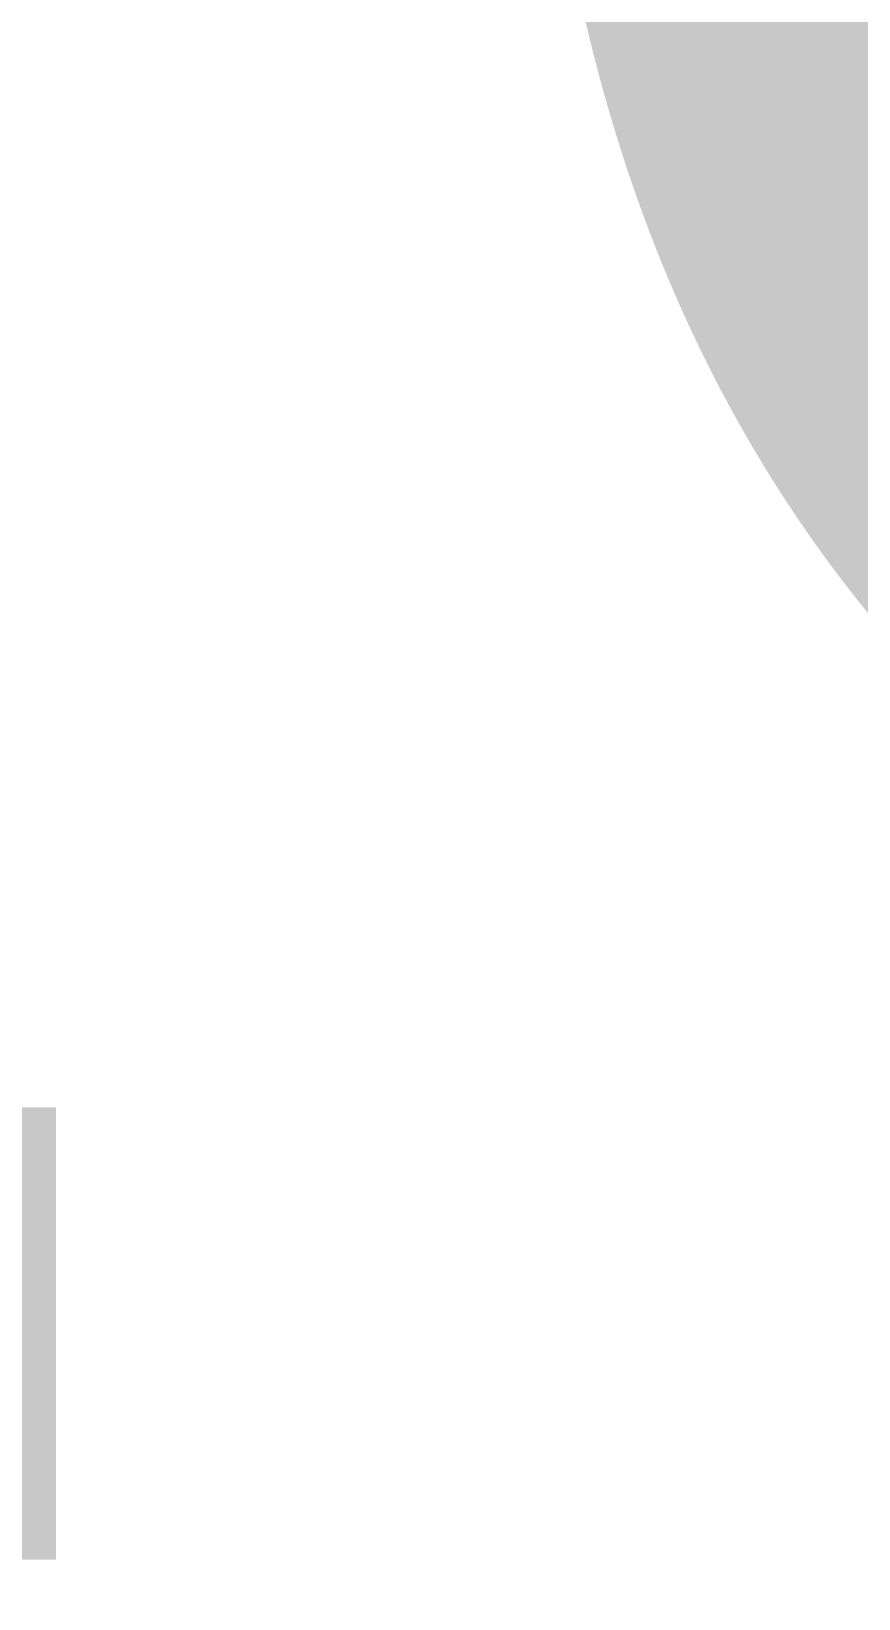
# Model space of a CAD drawing. Header units: millimetres. Extents: x -176651 to 424033, y -469666 to 486614.
# Drawn here: x 261928.8 to 262163.1, y 59847 to 60290.6 of the extents above; entities that cross this region are included whole.
import ezdxf
from ezdxf import colors
from ezdxf.entities.mleader import LeaderData, LeaderLine
from ezdxf.math import Vec2, Vec3

# ---------------------------------------------------------------- set-up
doc = ezdxf.new("R2010")
doc.units = ezdxf.units.MM
for name, color, linetype in [('1625_East Villa$0$ad-Furniture', 8, 'Continuous'), ('1625_East Villa$0$ad-Text main', 8, 'Continuous'), ('Site Levels$0$ad-Lvl-Entance road', 4, 'Continuous'), ('Site Levels$0$ad-Lvl-Plinth', 30, 'Continuous')]:
    doc.layers.add(name, color=color, linetype=linetype)
doc.layers.add('1625_East Villa$0$ad-Landscape', color=8, linetype='Continuous', lineweight=35)
doc.styles.add('1625_East Villa$0$Standard', font='calibril.ttf')
doc.styles.add('Site Levels$0$Sections_The woods Site plan_Entrances$0$Standard', font='arial.ttf')
doc.styles.add('Site Levels$0$Standard', font='arial.ttf')

# ---------------------------------------------------------------- blocks, each defined once
blk = doc.blocks.new('1625_East Villa$0$bamboo')
at = {"layer": '1625_East Villa$0$ad-Landscape', "color": 76}
for points in [[(1157.05, 823.18), (1298.96, 896.73), (1185.49, 788.69), (1164.16, 814.56)], [(1291.51, 647.44), (1242.14, 795.05), (1265.67, 626.14), (1291.51, 647.44)], [(1205.32, 747.1), (1283.94, 739.49), (1195.21, 724.27), (1196.71, 739.99)], [(1307.23, 645.92), (1449.14, 719.47), (1335.67, 611.43), (1314.34, 637.29)], [(1267.17, 641.86), (1295.62, 607.37), (1135.38, 591.14), (1258.56, 634.76)], [(1355.5, 569.83), (1434.12, 562.22), (1345.39, 547), (1346.89, 562.73)], [(1291.11, 560.19), (1280.59, 450.12), (1321.05, 541.42), (1298.22, 551.57)], [(1349.49, 506.93), (1343.48, 444.03), (1360.71, 458.24), (1356.6, 498.31)], [(1157.05, 141.39), (1298.96, 214.94), (1185.49, 106.9), (1164.16, 132.77)], [(1441.69, 20.19), (1392.32, 167.8), (1415.85, -1.11), (1441.69, 20.19)], [(1279.93, 73.21), (1421.83, 146.76), (1308.37, 38.72), (1287.04, 64.59)], [(1457.41, 18.67), (1599.32, 92.22), (1485.85, -15.82), (1464.52, 10.05)], [(1205.32, 65.31), (1283.94, 57.7), (1195.21, 42.48), (1196.71, 58.2)], [(1417.35, 14.61), (1445.8, -19.88), (1285.56, -36.11), (1408.74, 7.51)], [(1226.2, -45.95), (1372.77, 6.42), (1204.37, -20.55), (1226.2, -45.95)], [(1328.2, -2.87), (1406.81, -10.48), (1318.08, -25.7), (1319.58, -9.97)], [(1263.8, -12.51), (1253.29, -122.58), (1293.75, -31.28), (1270.91, -21.13)]]:
    blk.add_lwpolyline(points, dxfattribs=at)
blk = doc.blocks.new('1625_East Villa$0$A$C7DA81DBD')
at = {"layer": '1625_East Villa$0$ad-Landscape', "color": 76}
for centre, radius, start, end in [((3.2167, 5.6861), 1.7659, 234.4662, 305.5338), ((5.3667, 3.2917), 1.4762, 139.5678, 220.4322), ((3.1197, 3.2917), 1.4762, 319.5678, 40.4322), ((5.2696, 5.6861), 1.7659, 234.4662, 305.5338), ((4.5212, 2.623), 1.6541, 125.1459, 172.929), ((3.9652, 2.623), 1.6541, 7.071, 54.8541), ((4.4256, 1.6377), 2.5892, 36.3709, 63.6204), ((2.2381, 4.7759), 2.0521, 288.2212, 326.6355), ((6.2483, 4.7759), 2.0521, 213.3645, 251.7788), ((6.5983, 6.0625), 2.8907, 245.6741, 268.2579), ((6.505, 2.0331), 3.2578, 159.8575, 179.5136), ((1.9813, 2.0331), 3.2578, 0.4864, 20.1425), ((2.3514, 3.5154), 1.7085, 301.6282, 339.5254), ((6.1349, 3.5154), 1.7085, 200.4746, 238.3718), ((4.2559, 1.756), 1.6882, 11.0285, 38.5633), ((6.296, 3.6797), 1.111, 231.6498, 273.9516), ((5.2161, 2.3799), 1.4339, 167.8862, 206.8402), ((3.2703, 2.3799), 1.4339, 333.1598, 12.1138), ((2.3872, 3.1648), 1.1017, 279.7318, 323.9609), ((4.7853, 1.3039), 1.9362, 142.5885, 180.2685), ((6.0992, 3.1648), 1.1017, 216.0391, 260.2682), ((3.7011, 1.3039), 1.9362, 359.7315, 37.4115), ((3.296, 2.4375), 0.9527, 312.2631, 353.7786), ((5.1904, 2.4375), 0.9527, 186.2214, 227.7369), ((5.3534, 1.9265), 1.9834, 172.8697, 187.1303), ((3.1329, 1.9265), 1.9834, 352.8697, 7.1303), ((3.0992, 2.5553), 0.9279, 288.9495, 325.0834), ((5.3871, 2.5553), 0.9279, 214.9166, 251.0505), ((2.5458, 2.1761), 0.9321, 288.9915, 338.9853), ((7.1322, 1.1135), 3.5018, 167.9948, 180.0176), ((4.6965, 1.7408), 0.6755, 171.3917, 227.835), ((3.7899, 1.7408), 0.6755, 312.165, 8.6083), ((1.3542, 1.1135), 3.5018, 359.9824, 12.0052), ((5.9406, 2.1761), 0.9321, 201.0147, 251.0085), ((4.538, 1.0942), 1.349, 149.987, 187.7695), ((3.9484, 1.0942), 1.349, 352.2305, 30.013), ((6.2689, 2.1861), 0.8461, 218.4928, 261.4291), ((4.7311, 0.5326), 1.408, 14.0868, 50.7518), ((3.329, 1.9323), 0.8735, 290.1808, 328.5951), ((5.1574, 1.9323), 0.8735, 211.4049, 249.8192), ((2.8383, 1.7007), 0.8684, 294.7161, 341.3122), ((5.6481, 1.7007), 0.8684, 198.6878, 245.2839), ((4.8224, 0.5103), 0.9742, 6.4669, 61.6556), ((5.983, 1.1307), 2.0667, 175.9521, 190.6786), ((2.5034, 1.1307), 2.0667, 349.3214, 4.0479), ((3.367, 1.4257), 0.8955, 310.7887, 348.0381), ((5.1194, 1.4257), 0.8955, 191.9619, 229.2113), ((5.0533, 0.538), 1.4584, 154.4442, 184.6619), ((3.4331, 0.538), 1.4584, 355.3381, 25.5558), ((4.4544, 0.4912), 1.0157, 356.9811, 35.1502), ((6.1393, 1.6383), 0.7641, 227.3855, 266.8116), ((5.0277, 0.4578), 1.7654, 161.3885, 181.2452), ((3.4587, 0.4578), 1.7654, 358.7548, 18.6115), ((3.3701, 0.9416), 0.5704, 293.7313, 353.3277), ((4.9154, 0.9211), 0.8727, 183.0038, 219.6059), ((3.571, 0.9211), 0.8727, 320.3941, 356.9962), ((5.1163, 0.9416), 0.5704, 186.6723, 246.2687), ((5.967, 1.3331), 0.7346, 220.3866, 256.092), ((2.8731, 1.1455), 0.824, 298.2203, 336.7804), ((5.6133, 1.1455), 0.824, 203.2196, 241.7797), ((4.7279, 0.4298), 0.8385, 157.7226, 195.8673), ((3.7585, 0.4298), 0.8385, 344.1327, 22.2774), ((2.8602, 0.8996), 0.488, 288.8174, 332.5625), ((5.6262, 0.8996), 0.488, 207.4375, 251.1826), ((6.0027, 0.8921), 0.6247, 211.2577, 253.0883), ((3.7768, 0.5298), 0.3595, 293.7056, 356.9487), ((4.7095, 0.5298), 0.3595, 183.0513, 246.2944), ((2.9164, 0.5109), 0.3576, 294.3218, 345.6204), ((3.6019, 0.3309), 0.3417, 161.3254, 219.8207), ((4.1007, 0.3), 0.5349, 164.7932, 204.8095), ((4.3857, 0.3), 0.5349, 335.1905, 15.2068), ((4.8845, 0.3309), 0.3417, 320.1793, 18.6746), ((5.57, 0.5109), 0.3576, 194.3796, 245.6782), ((-1.6231, 1.5822), 7.168, 348.75967, 350.83335), ((5.2961, 0.3673), 0.3429, 334.8223, 6.1053), ((3.3376, 0.614), 0.6057, 297.2695, 335.9728), ((4.5666, 0.3501), 0.4767, 180.4376, 227.2613), ((3.9198, 0.3501), 0.4767, 312.7387, 359.5624), ((5.1488, 0.614), 0.6057, 204.0272, 242.7305), ((5.6579, 0.4851), 0.2686, 215.0422, 258.9599), ((3.0628, 0.8016), 0.743, 291.8594, 312.9677), ((5.4236, 0.8016), 0.743, 227.0323, 248.1406), ((4.1471, 0.1927), 0.2274, 172.7272, 229.0665), ((4.3393, 0.1927), 0.2274, 310.9335, 7.2728), ((3.9769, 0.2095), 0.2252, 186.241, 229.1557), ((3.8295, 0.2745), 0.3046, 303.605, 342.9027), ((4.6569, 0.2745), 0.3046, 197.0973, 236.395), ((4.5095, 0.2095), 0.2252, 310.8443, 353.759), ((3.7524, 0.2386), 0.2139, 291.17, 329.5844), ((4.734, 0.2386), 0.2139, 210.4156, 248.83)]:
    blk.add_arc(centre, radius, start, end, dxfattribs=at)
blk = doc.blocks.new('1625_East Villa$0$A$C279134A6')
at = {"layer": '1625_East Villa$0$ad-Landscape', "linetype": 'Continuous'}
for p, q in [((185.45, 683.31), (169.64, 750.19)), ((72.23, 376.89), (16.73, 336.36)), ((150.22, 271.73), (93.3, 199.01)), ((134.41, 222.4), (119.11, 163.38))]:
    blk.add_line(p, q, dxfattribs=at)
for points in [[(326.61, 591.55), (193.35, 662.62), (145.49, 732.73)], [(244.05, 687.63), (243.91, 688.16), (243.78, 688.68), (243.67, 689.2), (243.57, 689.71), (243.49, 690.21), (243.44, 690.7), (243.42, 691.17), (243.43, 691.63), (243.47, 692.08), (243.56, 692.52), (243.72, 692.96), (243.94, 693.4), (244.25, 693.83), (244.65, 694.28), (245.16, 694.74), (245.79, 695.22), (246.56, 695.72), (247.52, 696.25), (248.72, 696.83), (250.22, 697.48)], [(244.05, 687.63), (245.22, 686.8), (246.23, 686.15), (247.09, 685.66), (247.83, 685.3), (248.46, 685.06), (249.02, 684.92), (249.52, 684.85), (249.99, 684.84)], [(194.9, 691.63), (194.1, 689.78), (193.49, 688.2), (193.06, 686.88), (192.78, 685.76), (192.63, 684.82), (192.59, 684.01), (192.64, 683.3), (192.76, 682.65), (192.93, 682.04), (193.16, 681.45), (193.47, 680.88), (193.89, 680.33), (194.42, 679.8), (195.08, 679.27), (195.9, 678.76), (196.89, 678.25), (198.07, 677.74), (199.5, 677.23), (201.23, 676.71), (203.31, 676.18), (205.81, 675.64), (208.77, 675.08), (212.26, 674.49), (216.33, 673.87)], [(194.9, 691.63), (195.59, 691.97), (196.28, 692.3), (196.96, 692.6), (197.63, 692.88), (198.3, 693.13), (198.95, 693.34), (199.6, 693.51), (200.24, 693.63), (200.87, 693.7), (201.51, 693.69), (202.15, 693.61), (202.81, 693.43), (203.5, 693.13), (204.24, 692.7), (205.01, 692.13), (205.85, 691.39), (206.75, 690.48), (207.74, 689.32), (208.83, 687.86), (210.03, 686.04), (211.36, 683.8), (212.85, 681.06), (214.5, 677.77), (216.33, 673.87)], [(148.92, 659.8), (148.78, 660.34), (148.65, 660.86), (148.54, 661.38), (148.44, 661.89), (148.36, 662.39), (148.31, 662.87), (148.29, 663.35), (148.3, 663.81), (148.34, 664.26), (148.44, 664.7), (148.59, 665.14), (148.81, 665.57), (149.12, 666.01), (149.52, 666.46), (150.03, 666.92), (150.67, 667.39), (151.44, 667.89), (152.39, 668.43), (153.6, 669.01), (155.09, 669.65), (156.95, 670.37), (159.21, 671.18), (161.93, 672.09), (165.17, 673.12)], [(148.92, 659.8), (150.09, 658.98), (151.1, 658.33), (151.96, 657.83), (152.7, 657.48), (153.34, 657.24), (153.89, 657.09), (154.39, 657.03), (154.86, 657.01), (155.31, 657.04), (155.76, 657.12), (156.2, 657.26), (156.64, 657.47), (157.09, 657.76), (157.55, 658.15), (158.03, 658.64), (158.52, 659.26), (159.05, 660.01), (159.62, 660.94), (160.26, 662.1), (160.99, 663.55), (161.82, 665.32), (162.78, 667.48), (163.89, 670.06), (165.17, 673.12)], [(358.2, 591.72), (320.98, 610.4), (291.74, 627.48), (269.52, 642.02), (253.38, 653.1), (242.35, 659.78), (235.49, 661.13), (231.84, 656.23), (230.45, 644.14)], [(203.37, 637.08), (202.56, 635.22), (201.96, 633.65), (201.52, 632.33), (201.24, 631.21), (201.09, 630.26), (201.06, 629.45), (201.11, 628.74), (201.22, 628.1), (201.39, 627.49), (201.62, 626.9), (201.94, 626.33), (202.35, 625.78), (202.88, 625.24), (203.55, 624.72), (204.37, 624.21), (205.36, 623.7), (206.54, 623.19), (207.97, 622.68), (209.69, 622.16), (211.78, 621.63), (214.27, 621.09), (217.24, 620.53), (220.72, 619.94), (224.79, 619.32)], [(203.37, 637.08), (204.06, 637.42), (204.75, 637.75), (205.43, 638.05), (206.1, 638.33), (206.76, 638.58), (207.42, 638.79), (208.07, 638.96), (208.7, 639.08), (209.34, 639.14), (209.97, 639.14), (210.61, 639.06), (211.28, 638.87), (211.97, 638.58), (212.7, 638.15), (213.48, 637.57), (214.31, 636.84), (215.22, 635.92), (216.21, 634.77), (217.29, 633.31), (218.49, 631.49), (219.83, 629.25), (221.31, 626.51), (222.96, 623.22), (224.79, 619.32)], [(54.64, 595.87), (54.5, 596.4), (54.38, 596.92), (54.26, 597.44), (54.16, 597.95), (54.09, 598.45), (54.04, 598.93), (54.01, 599.41), (54.02, 599.87), (54.07, 600.32), (54.16, 600.76), (54.31, 601.2), (54.54, 601.63), (54.84, 602.07), (55.25, 602.52), (55.76, 602.98), (56.39, 603.46), (57.16, 603.95), (58.12, 604.49), (59.32, 605.07), (60.82, 605.71), (62.67, 606.43), (64.93, 607.24), (67.65, 608.16), (70.9, 609.19)], [(54.64, 595.87), (55.82, 595.04), (56.82, 594.39), (57.68, 593.9), (58.42, 593.54), (59.06, 593.3), (59.62, 593.16), (60.12, 593.09), (60.58, 593.08), (61.04, 593.1), (61.48, 593.18), (61.92, 593.32), (62.36, 593.53), (62.81, 593.82), (63.27, 594.21), (63.75, 594.7), (64.25, 595.32), (64.77, 596.07), (65.35, 597), (65.99, 598.17), (66.71, 599.61), (67.55, 601.38), (68.51, 603.54), (69.62, 606.12), (70.9, 609.19)], [(101.81, 583.95), (101.01, 582.09), (100.4, 580.52), (99.97, 579.19), (99.69, 578.08), (99.54, 577.13), (99.5, 576.32), (99.55, 575.61), (99.67, 574.97), (99.84, 574.35), (100.07, 573.77), (100.39, 573.2), (100.8, 572.65), (101.33, 572.11), (102, 571.59), (102.81, 571.07), (103.8, 570.56), (104.99, 570.06), (106.41, 569.55), (108.14, 569.03), (110.22, 568.5), (112.72, 567.96), (115.68, 567.39), (119.17, 566.81), (123.24, 566.19)], [(101.81, 583.95), (102.51, 584.29), (103.19, 584.61), (103.87, 584.92), (104.54, 585.2), (105.21, 585.45), (105.86, 585.66), (106.51, 585.83), (107.15, 585.95), (107.78, 586.01), (108.42, 586.01), (109.06, 585.93), (109.72, 585.74), (110.42, 585.44), (111.15, 585.02), (111.93, 584.44), (112.76, 583.71), (113.67, 582.79), (114.65, 581.64), (115.74, 580.18), (116.94, 578.36), (118.28, 576.11), (119.76, 573.38), (121.41, 570.09), (123.24, 566.19)], [(29.7, 528.37), (29.25, 528.06), (28.81, 527.74), (28.39, 527.43), (27.99, 527.1), (27.6, 526.77), (27.25, 526.44), (26.92, 526.09), (26.63, 525.73), (26.37, 525.36), (26.15, 524.97), (25.98, 524.54), (25.87, 524.06), (25.82, 523.53), (25.84, 522.93), (25.93, 522.24), (26.1, 521.47), (26.36, 520.59), (26.74, 519.56), (27.27, 518.34), (27.99, 516.88), (28.93, 515.13), (30.12, 513.04), (31.6, 510.58), (33.39, 507.68)], [(29.7, 528.37), (31.13, 528.24), (32.32, 528.08), (33.3, 527.89), (34.09, 527.68), (34.73, 527.45), (35.25, 527.2), (35.67, 526.93), (36.03, 526.63), (36.36, 526.32), (36.64, 525.97), (36.89, 525.58), (37.09, 525.13), (37.24, 524.62), (37.34, 524.02), (37.38, 523.34), (37.36, 522.55), (37.27, 521.63), (37.1, 520.55), (36.83, 519.25), (36.44, 517.68), (35.92, 515.79), (35.25, 513.53), (34.41, 510.84), (33.39, 507.68)], [(73.29, 506.76), (73.89, 508.69), (74.45, 510.28), (74.98, 511.57), (75.5, 512.6), (76, 513.41), (76.49, 514.05), (76.99, 514.56), (77.5, 514.97), (78.03, 515.33), (78.59, 515.63), (79.2, 515.85), (79.87, 516), (80.62, 516.06), (81.47, 516.03), (82.42, 515.89), (83.51, 515.63), (84.73, 515.25), (86.15, 514.71), (87.8, 513.98), (89.72, 513.02), (91.97, 511.82), (94.59, 510.32), (97.62, 508.49), (101.12, 506.32)], [(73.29, 506.76), (73.6, 506.05), (73.91, 505.35), (74.22, 504.68), (74.55, 504.03), (74.9, 503.41), (75.26, 502.82), (75.64, 502.28), (76.05, 501.77), (76.48, 501.31), (76.97, 500.9), (77.51, 500.54), (78.13, 500.25), (78.85, 500.03), (79.69, 499.88), (80.65, 499.81), (81.76, 499.82), (83.05, 499.93), (84.55, 500.16), (86.32, 500.56), (88.42, 501.17), (90.89, 502), (93.8, 503.12), (97.19, 504.54), (101.12, 506.32)], [(344.62, 430.21), (239.13, 354.81)], [(59.76, 418.5), (59.3, 418.18), (58.87, 417.87), (58.44, 417.55), (58.04, 417.23), (57.66, 416.9), (57.3, 416.56), (56.97, 416.21), (56.68, 415.86), (56.42, 415.49), (56.2, 415.09), (56.04, 414.66), (55.92, 414.18), (55.87, 413.65), (55.89, 413.05), (55.98, 412.37), (56.15, 411.59), (56.41, 410.71), (56.79, 409.69), (57.32, 408.46), (58.04, 407), (58.98, 405.25), (60.17, 403.16), (61.65, 400.7), (63.44, 397.81)], [(59.76, 418.5), (61.19, 418.36), (62.37, 418.2), (63.35, 418.02), (64.14, 417.81), (64.78, 417.58), (65.3, 417.32), (65.72, 417.05), (66.08, 416.75), (66.41, 416.44), (66.7, 416.09), (66.94, 415.7), (67.14, 415.25), (67.29, 414.74), (67.39, 414.14), (67.43, 413.46), (67.41, 412.67), (67.32, 411.75), (67.15, 410.67), (66.88, 409.37), (66.49, 407.8), (65.97, 405.91), (65.3, 403.65), (64.46, 400.97), (63.44, 397.81)], [(115.9, 400.36), (116.49, 402.29), (117.05, 403.88), (117.59, 405.17), (118.1, 406.2), (118.6, 407.01), (119.1, 407.65), (119.6, 408.16), (120.11, 408.58), (120.64, 408.93), (121.2, 409.23), (121.8, 409.45), (122.48, 409.6), (123.23, 409.66), (124.07, 409.63), (125.03, 409.49), (126.11, 409.23), (127.34, 408.85), (128.76, 408.31), (130.4, 407.58), (132.33, 406.63), (134.58, 405.42), (137.2, 403.92), (140.23, 402.1), (143.72, 399.92)], [(115.9, 400.36), (116.2, 399.65), (116.51, 398.96), (116.83, 398.28), (117.16, 397.63), (117.5, 397.01), (117.86, 396.43), (118.25, 395.88), (118.65, 395.37), (119.09, 394.91), (119.57, 394.5), (120.12, 394.14), (120.74, 393.85), (121.46, 393.63), (122.29, 393.48), (123.26, 393.41), (124.37, 393.42), (125.65, 393.53), (127.15, 393.77), (128.93, 394.17), (131.02, 394.77), (133.5, 395.61), (136.41, 396.72), (139.8, 398.14), (143.72, 399.92)], [(239.13, 354.81), (91.68, 387.47), (9.73, 365.32)], [(74, 364.42), (74.59, 366.35), (75.15, 367.94), (75.69, 369.23), (76.2, 370.26), (76.7, 371.07), (77.2, 371.71), (77.7, 372.22), (78.21, 372.63), (78.73, 372.99), (79.29, 373.29), (79.9, 373.51), (80.57, 373.66), (81.32, 373.72), (82.17, 373.69), (83.13, 373.55), (84.21, 373.29), (85.44, 372.91), (86.85, 372.37), (88.5, 371.64), (90.43, 370.68), (92.68, 369.48), (95.3, 367.98), (98.33, 366.15), (101.82, 363.98)], [(263.02, 334.14), (222.6, 344.15), (189.28, 350.19), (162.94, 353.59), (143.48, 355.67), (130.75, 357.77), (124.66, 361.2), (125.08, 367.3), (131.89, 377.39)], [(74, 364.42), (74.3, 363.71), (74.61, 363.01), (74.93, 362.34), (75.26, 361.69), (75.6, 361.07), (75.96, 360.48), (76.34, 359.94), (76.75, 359.43), (77.19, 358.97), (77.67, 358.56), (78.22, 358.2), (78.84, 357.91), (79.56, 357.69), (80.39, 357.54), (81.36, 357.47), (82.47, 357.48), (83.75, 357.59), (85.25, 357.82), (87.02, 358.22), (89.12, 358.83), (91.6, 359.66), (94.5, 360.78), (97.89, 362.2), (101.82, 363.98)], [(113.94, 335.5), (113.49, 335.19), (113.05, 334.87), (112.62, 334.56), (112.22, 334.23), (111.84, 333.9), (111.48, 333.57), (111.15, 333.22), (110.86, 332.86), (110.6, 332.49), (110.38, 332.1), (110.22, 331.67), (110.1, 331.19), (110.05, 330.66), (110.07, 330.06), (110.16, 329.37), (110.33, 328.6), (110.59, 327.72), (110.97, 326.69), (111.5, 325.47), (112.22, 324.01), (113.16, 322.26), (114.35, 320.17), (115.83, 317.71), (117.62, 314.81)], [(113.94, 335.5), (115.37, 335.37), (116.55, 335.21), (117.53, 335.02), (118.32, 334.81), (118.96, 334.58), (119.48, 334.33), (119.9, 334.06), (120.27, 333.76), (120.59, 333.44), (120.88, 333.1), (121.12, 332.71), (121.32, 332.26), (121.47, 331.75), (121.57, 331.15), (121.61, 330.47), (121.59, 329.68), (121.5, 328.76), (121.33, 327.68), (121.06, 326.38), (120.67, 324.81), (120.15, 322.92), (119.48, 320.66), (118.64, 317.97), (117.62, 314.81)], [(91.5, 293.44), (92.09, 295.37), (92.66, 296.96), (93.19, 298.25), (93.7, 299.28), (94.2, 300.09), (94.7, 300.73), (95.2, 301.24), (95.71, 301.66), (96.24, 302.01), (96.8, 302.31), (97.4, 302.53), (98.08, 302.68), (98.83, 302.74), (99.67, 302.71), (100.63, 302.57), (101.71, 302.31), (102.94, 301.93), (104.36, 301.39), (106.01, 300.66), (107.93, 299.71), (110.18, 298.5), (112.8, 297), (115.83, 295.18), (119.32, 293)], [(91.5, 293.44), (91.8, 292.73), (92.11, 292.04), (92.43, 291.36), (92.76, 290.71), (93.1, 290.09), (93.46, 289.51), (93.85, 288.96), (94.25, 288.45), (94.69, 287.99), (95.17, 287.58), (95.72, 287.22), (96.34, 286.93), (97.06, 286.71), (97.89, 286.56), (98.86, 286.49), (99.97, 286.5), (101.25, 286.61), (102.76, 286.85), (104.53, 287.25), (106.63, 287.85), (109.1, 288.69), (112.01, 289.8), (115.4, 291.22), (119.32, 293)], [(167.13, 286.62), (166.68, 286.3), (166.24, 285.99), (165.82, 285.67), (165.41, 285.35), (165.03, 285.02), (164.68, 284.68), (164.35, 284.34), (164.05, 283.98), (163.8, 283.61), (163.58, 283.21), (163.41, 282.78), (163.3, 282.31), (163.25, 281.77), (163.26, 281.17), (163.35, 280.49), (163.52, 279.72), (163.79, 278.84), (164.17, 277.81), (164.7, 276.58), (165.42, 275.12), (166.36, 273.37), (167.55, 271.28), (169.03, 268.82), (170.82, 265.93)], [(167.13, 286.62), (168.56, 286.48), (169.75, 286.32), (170.72, 286.14), (171.52, 285.93), (172.16, 285.7), (172.67, 285.44), (173.1, 285.17), (173.46, 284.87), (173.78, 284.56), (174.07, 284.21), (174.32, 283.82), (174.52, 283.37), (174.67, 282.86), (174.77, 282.27), (174.81, 281.58), (174.79, 280.79), (174.7, 279.88), (174.53, 278.79), (174.25, 277.5), (173.87, 275.93), (173.35, 274.04), (172.68, 271.77), (171.84, 269.09), (170.82, 265.93)], [(229.79, 226.07), (230.38, 228), (230.94, 229.58), (231.48, 230.87), (231.99, 231.9), (232.49, 232.72), (232.99, 233.36), (233.49, 233.87), (234, 234.28), (234.52, 234.64), (235.08, 234.93), (235.69, 235.16), (236.36, 235.31), (237.12, 235.37), (237.96, 235.33), (238.92, 235.19), (240, 234.94), (241.23, 234.56), (242.65, 234.01), (244.29, 233.28), (246.22, 232.33), (248.47, 231.12), (251.09, 229.62)], [(229.79, 226.07), (230.09, 225.35), (230.4, 224.66), (230.72, 223.99), (231.05, 223.34), (231.39, 222.72), (231.75, 222.13), (232.14, 221.58), (232.54, 221.07), (232.98, 220.61), (233.46, 220.2), (234.01, 219.85), (234.63, 219.56), (235.35, 219.33), (236.18, 219.18), (237.15, 219.11), (238.26, 219.13), (239.54, 219.23), (241.04, 219.47), (242.82, 219.87), (244.91, 220.47), (247.39, 221.31), (250.29, 222.42)], [(82.08, 212.05), (81.62, 211.74), (81.19, 211.42), (80.76, 211.1), (80.36, 210.78), (79.98, 210.45), (79.62, 210.12), (79.29, 209.77), (79, 209.41), (78.74, 209.04), (78.52, 208.65), (78.36, 208.22), (78.24, 207.74), (78.19, 207.21), (78.21, 206.61), (78.3, 205.92), (78.47, 205.15), (78.73, 204.27), (79.11, 203.24), (79.64, 202.02), (80.36, 200.56), (81.3, 198.81), (82.49, 196.72), (83.97, 194.26), (85.76, 191.36)], [(82.08, 212.05), (83.51, 211.92), (84.69, 211.76), (85.67, 211.57), (86.46, 211.36), (87.1, 211.13), (87.62, 210.88), (88.04, 210.6), (88.4, 210.31), (88.73, 209.99), (89.02, 209.65), (89.26, 209.26), (89.46, 208.81), (89.61, 208.3), (89.71, 207.7), (89.75, 207.02), (89.73, 206.22), (89.64, 205.31), (89.47, 204.23), (89.2, 202.93), (88.81, 201.36), (88.29, 199.47), (87.62, 197.21), (86.78, 194.52), (85.76, 191.36)], [(132.69, 177.1), (132.24, 176.78), (131.8, 176.47), (131.37, 176.15), (130.97, 175.82), (130.59, 175.5), (130.23, 175.16), (129.9, 174.81), (129.61, 174.46), (129.35, 174.08), (129.13, 173.69), (128.97, 173.26), (128.85, 172.78), (128.8, 172.25), (128.82, 171.65), (128.91, 170.97), (129.08, 170.19), (129.34, 169.31), (129.72, 168.29), (130.25, 167.06), (130.97, 165.6), (131.91, 163.85), (133.1, 161.76), (134.58, 159.3), (136.37, 156.41)], [(132.69, 177.1), (134.12, 176.96), (135.3, 176.8), (136.28, 176.61), (137.07, 176.41), (137.71, 176.17), (138.23, 175.92), (138.65, 175.65), (139.02, 175.35), (139.34, 175.04), (139.63, 174.69), (139.87, 174.3), (140.07, 173.85), (140.22, 173.34), (140.32, 172.74), (140.36, 172.06), (140.34, 171.27), (140.25, 170.35), (140.08, 169.27), (139.81, 167.97), (139.42, 166.4), (138.9, 164.51), (138.23, 162.25), (137.39, 159.57), (136.37, 156.41)], [(241.95, 156.21), (242.54, 158.14), (243.1, 159.73), (243.64, 161.02), (244.15, 162.05), (244.65, 162.86), (245.15, 163.5), (245.65, 164.01), (246.16, 164.42), (246.69, 164.78), (247.25, 165.08), (247.85, 165.3), (248.53, 165.45), (249.28, 165.51), (250.12, 165.48)], [(241.95, 156.21), (242.25, 155.5), (242.56, 154.8), (242.88, 154.13), (243.21, 153.48), (243.55, 152.86), (243.91, 152.27), (244.3, 151.72), (244.7, 151.22), (245.14, 150.76), (245.62, 150.34), (246.17, 149.99), (246.79, 149.7), (247.51, 149.48), (248.34, 149.33), (249.31, 149.26), (250.42, 149.27)]]:
    blk.add_lwpolyline(points, dxfattribs=at)
for centre, radius, start, end in [((389.86, 679.23), 155.43, 120.80412, 186.68563), ((172.14, 733.76), 67.87, 351.75756, 43.68018), ((128.18, 673.55), 110.38, 14.28758, 54.1159), ((83.37, 661.19), 59.23, 335.04444, 51.65457), ((124.46, 703.8), 34.97, 211.19428, 298.93238), ((142.19, 757.99), 124.35, 233.68534, 301.3784), ((67.02, 731.09), 139.86, 257.08107, 317.74147), ((68.37, 670.99), 50.42, 248.55305, 320.17001), ((1.1, 443.72), 154.97, 77.08107, 78.0944), ((87.95, 678.78), 154.97, 241.34686, 242.36019), ((-48.82, 417.59), 139.86, 1.69979, 62.36019), ((-8.71, 462.37), 50.42, 359.27125, 70.88821), ((-9.2, 348.28), 124.35, 18.06286, 85.75592), ((9.05, 460.07), 59.23, 267.78669, 344.39682), ((12.57, 400.98), 34.97, 20.50888, 108.24698), ((230.18, 247.07), 155.43, 132.75563, 198.63714), ((-760.64, 724.43), 1020.98, 327.78954, 338.49694), ((35.06, 421.54), 110.38, 265.32536, 305.15368), ((538.85, 137.6), 338.69, 144.52803, 186.24679), ((29.31, 347.21), 67.87, 275.76108, 327.6837), ((-51.03, 364.35), 295.58, 311.50082, 334.78858), ((-226.14, 96.21), 464.83, 358.33773, 17.81856), ((97.18, 158.36), 89.05, 334.39578, 12.83071), ((77.87, 92.12), 147.38, 358.93793, 30.62473)]:
    blk.add_arc(centre, radius, start, end, dxfattribs=at)
blk = doc.blocks.new('1625_East Villa$0$zw$DAD3')
at = {"transparency": 33554610}
h = blk.add_hatch(dxfattribs=at)
h.set_pattern_fill('DOTS', color=35, scale=20, angle=360)
h.set_pattern_definition([(360, (-800139.518, 271344.397), (15.875, 31.75), [0, -31.75])])
h.paths.add_polyline_path([(450, -2530), (2915, -2530), (2915, -450), (450, -450)])
at = {"xscale": 95.10164028446887, "yscale": 95.10164028446887, "zscale": 95.10164028446887, "rotation": 359.9999999999999}
blk.add_blockref('1625_East Villa$0$A$C7DA81DBD', (1592.07, -1603.96), dxfattribs=at)
at = {"layer": '1625_East Villa$0$ad-Landscape', "linetype": 'Continuous', "xscale": 0.473259546584505, "yscale": 0.473259546584505, "zscale": 0.473259546584505, "rotation": 359.9999999999999}
blk.add_blockref('1625_East Villa$0$bamboo', (1292.6, -1624.94), dxfattribs=at)
at = {"layer": '1625_East Villa$0$ad-Landscape', "xscale": -0.5272785422807036, "yscale": 0.5272785422807036, "zscale": 0.5272785422807036, "rotation": 180}
blk.add_blockref('1625_East Villa$0$A$C279134A6', (1999.14, -1138.35), dxfattribs=at)
at = {"layer": '1625_East Villa$0$ad-Text main', "insert": (1759.1, -1302.07), "char_height": 150, "width": 1547.8425, "attachment_point": 5, "style": '1625_East Villa$0$Standard', "bg_fill": 2}
blk.add_mtext("13'-9'' x 12'-10''", dxfattribs=at)
blk = doc.blocks.new('1625_East Villa$0$zw$D46D')
at = {"layer": '1625_East Villa$0$ad-Furniture'}
blk.add_blockref('1625_East Villa$0$zw$DAD3', (3610, 8185), dxfattribs=at)
blk = doc.blocks.new('1625_East Villa')
at = {"layer": '1625_East Villa$0$ad-Furniture'}
blk.add_blockref('1625_East Villa$0$zw$D46D', (0, 0), dxfattribs=at)
blk = doc.blocks.new("All Plot's Villa Plans")
at = {"ltscale": 5}
blk.add_blockref('1625_East Villa', (256422.28, 53304.9), dxfattribs=at)
blk = doc.blocks.new('Site Levels$0$zw$63CD')
at = {"layer": 'Site Levels$0$ad-Lvl-Plinth', "insert": (269697.02, -39222.04), "char_height": 1269.9849, "width": 5416.267, "attachment_point": 5, "style": 'Site Levels$0$Sections_The woods Site plan_Entrances$0$Standard', "bg_fill": 19, "box_fill_scale": 1.5, "bg_fill_color": 257, "bg_fill_transparency": 0}
blk.add_mtext('\\pxt4;498.04', dxfattribs=at)
blk = doc.blocks.new('Site Levels$0$zw$1B0B')
at = {"layer": 'Site Levels$0$ad-Lvl-Entance road'}
ml = blk.add_multileader_mtext('Standard', dxfattribs=at)
ml.set_content('{\\fArial|b1|i0|c0|p34;496.79}', color=256, style='Site Levels$0$Standard')
ml.set_leader_properties()
ml.build(insert=Vec2(0, 0))
ml.multileader.update_dxf_attribs({"has_text_frame": 1, "arrow_head_size": 1219.19, "scale": 12})
ctx = ml.context
ctx.base_point, ctx.scale, ctx.char_height, ctx.arrow_head_size, ctx.landing_gap_size, ctx.plane_origin = Vec3(215314.49, -39776.37), 12, 1219.1855, 1219.19, 609.59, Vec3(213475.22, -35056.15)
notes = []
notes.append((ctx, [(0, (1, 1, 0), (214469.52, -39776.37), (1, 0), 844.97, [(0, [(213475.22, -35056.15)], 0, [])])]))
ctx.mtext.insert, ctx.mtext.width, ctx.mtext.defined_height, ctx.mtext.flow_direction = Vec3(215924.08, -39155.97), 5138.4893, 1392.36, 5
ctx.mtext.has_bg_fill, ctx.mtext.bg_color, ctx.mtext.bg_scale_factor, ctx.mtext.bg_transparency, ctx.mtext.use_window_bg_color = 1, -1027028792, 1.5, 0, 1
for ctx, leaders in notes:
    for number, flags, end, landing, length, lines in leaders:
        leader = LeaderData()
        leader.index, (leader.has_last_leader_line, leader.has_dogleg_vector, leader.attachment_direction) = number, flags
        leader.last_leader_point, leader.dogleg_vector, leader.dogleg_length = Vec3(end), Vec3(landing), length
        for number, points, colour, breaks in lines:
            line = LeaderLine()
            line.index, line.vertices, line.color, line.breaks = number, Vec3.list(points), colors.encode_raw_color(colour), breaks
            leader.lines.append(line)
        ctx.leaders.append(leader)
blk = doc.blocks.new('Site Levels')
at = {"layer": 'Site Levels$0$ad-Lvl-Entance road', "ltscale": 5}
blk.add_blockref('Site Levels$0$zw$1B0B', (-5982.94, 99418.55), dxfattribs=at)
at = {"layer": 'Site Levels$0$ad-Lvl-Plinth', "ltscale": 5}
blk.add_blockref('Site Levels$0$zw$63CD', (-5982.94, 99418.55), dxfattribs=at)

msp = doc.modelspace()

# ---------------------------------------------------------------- block references
at = {"ltscale": 5}
msp.add_blockref("All Plot's Villa Plans", (0, 0), dxfattribs=at)

# ---------------------------------------------------------------- next in the draw order: block references
msp.add_blockref('Site Levels', (0, 0), dxfattribs=at)

doc.saveas('drawing.dxf')
